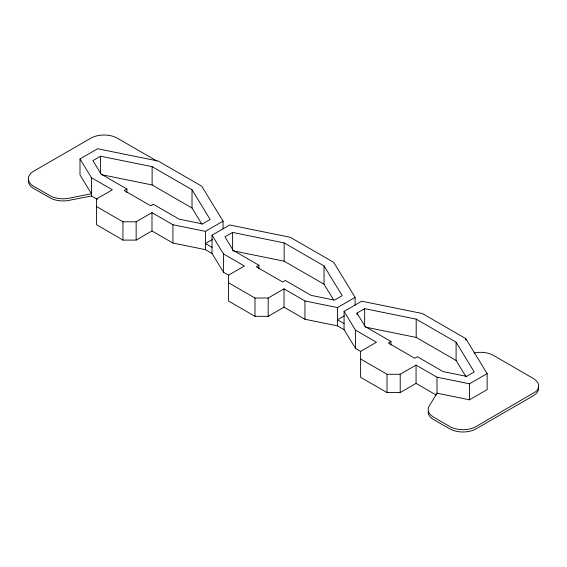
<?xml version="1.0" encoding="UTF-8"?>
<svg xmlns="http://www.w3.org/2000/svg" width="567" height="567" viewBox="0 0 567 567"><rect width="100%" height="100%" fill="white"/><g stroke="black" fill="none" stroke-linecap="round" stroke-linejoin="round"><path stroke-width="0.85" d="M360.612 359.017L387.013 374.255L400.217 374.255L416.058 365.113L437.001 377.204L437.001 393.207L428.794 406.766A18.668 10.78 0 0 0 430.658 414.945L433.627 417.192L449.73 426.519A18.668 10.78 0 0 0 476.138 426.519L536.148 391.421A18.668 10.78 0 0 0 533.178 378.409L493.651 355.488A18.668 10.787 0.1 0 0 475.614 352.674L473.984 353M156.804 160.978L117.27 138.171A18.668 10.78 0 0 0 90.862 138.171L33.822 171.106A18.668 10.78 0 0 0 33.822 186.352L49.924 195.65A18.668 10.78 0 0 0 67.955 198.436L91.436 193.701L79.997 174.934L79.997 158.93L97.637 148.745L158.236 161.063L201.732 186.174L223.072 221.165L223.072 229.004M126.902 189.024L124.258 190.547L150.666 205.793L153.303 204.269L179.052 219.131L202.497 223.894L210.159 219.472L192.015 189.704L152.119 166.677L100.572 156.194L92.903 160.624L101.16 174.161L126.902 189.024L126.902 192.504M96.539 206.551L122.94 221.796L136.144 221.796L151.984 212.653L172.928 224.745L205.431 231.35L223.072 221.165M79.997 158.93L91.436 177.691L112.379 189.782L96.539 198.932L96.539 224.702L122.94 240.089L136.144 240.089L151.984 230.946L172.928 243.037L205.431 249.643L212.03 253.449L223.476 272.217L228.707 275.236M212.03 253.449L212.03 235.156L229.67 224.971L290.276 237.29L333.772 262.401L355.105 297.392L355.105 305.23M212.334 239.558L205.431 243.541L212.03 247.354M258.935 265.25L256.298 266.773L282.699 282.019L285.343 280.495L311.085 295.357L334.53 300.127L342.199 295.698L324.048 265.937L284.152 242.903L232.605 232.427L224.936 236.85L233.193 250.387L258.935 265.25L258.935 268.737M228.572 282.784L254.98 298.029L268.177 298.029L284.024 288.879L304.961 300.971L337.464 307.576L355.105 297.392M212.03 235.156L223.476 253.924L244.412 266.015L228.572 275.158L228.572 301.077L254.98 316.322L268.177 316.322L284.024 307.172L304.961 319.264L337.464 325.869L344.07 329.682L355.509 348.45L360.747 351.469M344.07 329.682L344.07 311.389L361.711 301.205L422.309 313.523L465.805 338.634L487.145 373.625L487.145 389.628L469.504 399.813L437.001 393.207M344.367 315.791L337.464 319.774L344.07 323.587M356.976 314.827L356.976 313.083L364.645 308.661L416.192 319.136L456.088 342.17L474.232 371.931L466.57 376.353L443.125 371.591L417.376 356.728L414.739 358.252L388.331 343.007L390.975 341.483L390.975 344.97M437.001 377.204L469.504 383.809L487.145 373.625M344.07 311.389L355.509 330.157L376.453 342.248L360.612 351.391L360.612 377.303L387.013 392.52L400.217 392.52L416.058 383.405L436.25 395.064M97.418 199.4L91.436 195.984L67.955 200.569A18.668 10.78 0 0 1 49.924 197.784L33.822 188.57A18.668 10.78 0 0 1 28.513 179.541M101.429 174.664L152.119 184.97L192.015 208.004L201.994 224.369M232.605 250.72L284.152 261.196L324.048 284.23L333.58 299.858M365.502 327.124L416.192 337.429L456.088 360.463L466.067 376.828M390.975 341.483L365.233 326.62L356.976 313.083M469.504 383.809L469.504 399.813M465.805 338.634L465.805 340.32M456.088 342.17L456.088 360.463M416.192 319.136L416.192 337.429M416.058 365.113L416.058 383.405M400.217 374.255L400.217 392.52M387.013 374.255L387.013 392.52M364.645 308.661L364.645 326.082M355.509 330.157L355.509 348.45M337.464 307.576L337.464 325.869M324.048 265.937L324.048 284.23M304.961 300.971L304.961 319.264M284.152 242.903L284.152 261.196M284.024 288.879L284.024 307.172M268.177 298.029L268.177 316.322M254.98 298.029L254.98 316.322M232.605 232.427L232.605 249.849M223.476 253.924L223.476 272.217M205.431 231.35L205.431 249.643M192.015 189.704L192.015 208.004M172.928 224.745L172.928 243.037M152.119 166.677L152.119 184.97M151.984 212.653L151.984 230.946M136.144 221.796L136.144 240.089M122.94 221.796L122.94 240.089M100.572 156.194L100.572 173.615M91.436 177.691L91.436 195.984M538.487 386.807A18.668 10.78 0 0 1 536.148 393.604L533.178 395.823L476.138 428.829A18.668 10.78 0 0 1 449.73 428.829L433.627 419.615A18.668 10.78 0 0 1 428.156 411.996"/></g></svg>
